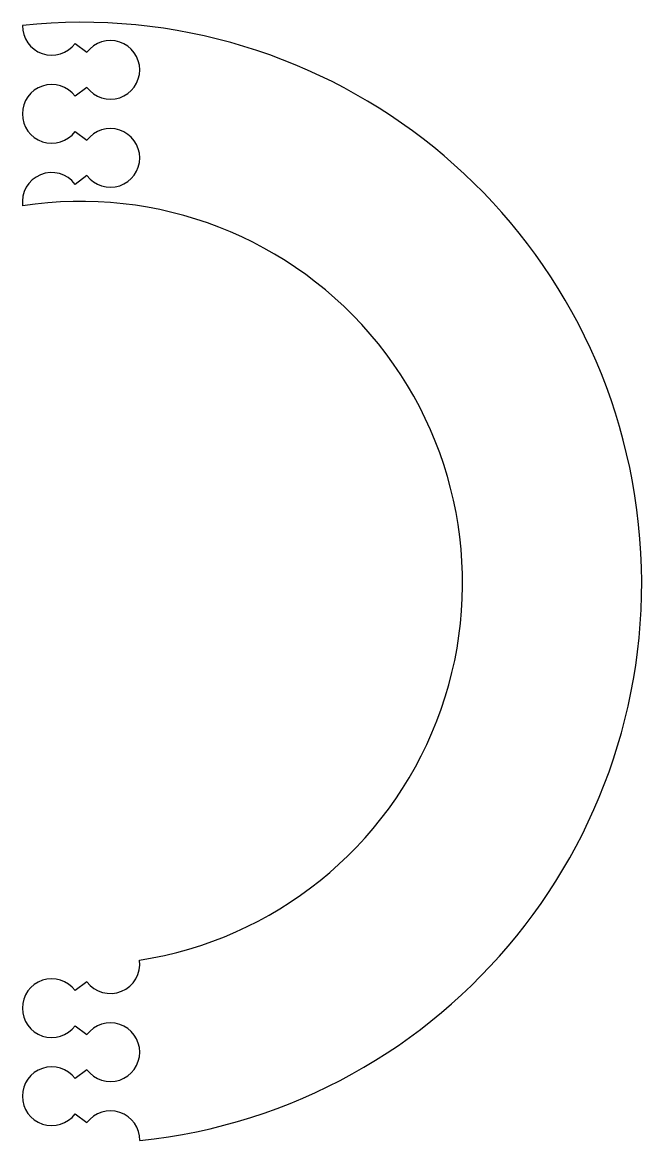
# Model space of a CAD drawing. Header units: millimetres. Extents: x -10 to 95, y -95 to 95.
import ezdxf

# ---------------------------------------------------------------- set-up
doc = ezdxf.new("R2010")
doc.units = ezdxf.units.MM
doc.layers.get('0').update_dxf_attribs({"linetype": 'CONTINUOUS'})

msp = doc.modelspace()

# ---------------------------------------------------------------- linework, layer by layer
for p, q in [((-1, 91.91), (1, 90.41)), ((1, 84.41), (-1, 82.91)), ((-1, 76.91), (1, 75.41)), ((1, 69.41), (-1, 67.91)), ((1, -67.91), (-1, -69.41)), ((-1, -75.41), (1, -76.91)), ((1, -82.91), (-1, -84.41)), ((-1, -90.41), (1, -91.91))]:
    msp.add_line(p, q)
for centre, radius, start, end in [((0, 0), 95.5, -83.9901, 96.0099), ((-5, 94.91), 5, 179.2613, 323.1166), ((5, 87.41), 5, -143.1158, 143.1154), ((-5, 79.91), 5, 36.8834, 323.1166), ((5, 72.41), 5, -143.1158, 143.1155), ((-5, 64.91), 5, 36.8834, 187.7844), ((0, 0), 65, -81.1919, 98.8081), ((5, -64.91), 5, -143.1166, 7.7844), ((-5, -72.41), 5, 36.8842, 323.1155), ((5, -79.91), 5, -143.1166, 143.1166), ((-5, -87.41), 5, 36.8842, 323.1154), ((5, -94.91), 5, -0.7387, 143.1166)]:
    msp.add_arc(centre, radius, start, end)

doc.saveas('drawing.dxf')
